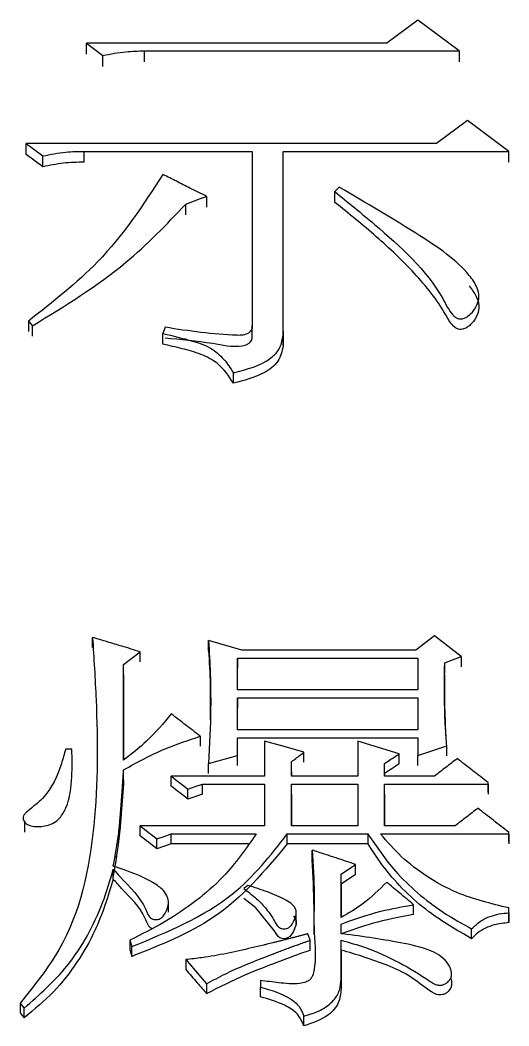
# Model space of a CAD drawing. Header units: millimetres. Extents: x 2136 to 4572, y 748 to 2471.
# Drawn here: x 2811.85 to 2814.4, y 2253.16 to 2258.41 of the extents above; entities that cross this region are included whole.
import ezdxf

# ---------------------------------------------------------------- set-up
doc = ezdxf.new("R2010")
doc.units = ezdxf.units.MM

msp = doc.modelspace()

# ---------------------------------------------------------------- linework, layer by layer
at = {"color": 7, "linetype": 'Continuous', "lineweight": 25}
for p, q in [((2813.9224, 2258.4052), (2813.7601, 2258.2848)), ((2814.1387, 2258.2446), (2813.9224, 2258.4052)), ((2812.1916, 2258.2848), (2812.2781, 2258.2205)), ((2812.1916, 2258.2278), (2812.1916, 2258.2848)), ((2812.2781, 2258.1636), (2812.2781, 2258.2205)), ((2812.4945, 2258.2446), (2814.1387, 2258.2446)), ((2812.4945, 2258.1877), (2812.4945, 2258.2446)), ((2814.1387, 2258.2446), (2814.1387, 2258.1877)), ((2814.182, 2257.8823), (2814.0197, 2257.7612)), ((2814.3983, 2257.7208), (2814.182, 2257.8823)), ((2811.8779, 2257.7612), (2811.9644, 2257.6965)), ((2814.0197, 2257.7612), (2811.8779, 2257.7612)), ((2811.8779, 2257.7049), (2811.8779, 2257.7612)), ((2811.9644, 2257.6401), (2811.8779, 2257.7047)), ((2811.9644, 2257.6403), (2811.9644, 2257.6965)), ((2812.1808, 2257.7208), (2813.057, 2257.7208)), ((2812.1808, 2257.6645), (2812.1808, 2257.7208)), ((2813.057, 2257.7208), (2813.057, 2256.8113)), ((2813.2192, 2257.7208), (2814.3983, 2257.7208)), ((2813.2193, 2256.7623), (2813.2192, 2257.7208)), ((2813.2192, 2257.6645), (2813.2192, 2257.7208)), ((2814.3983, 2257.6645), (2814.3983, 2257.7208)), ((2812.819, 2257.4861), (2812.819, 2257.4302)), ((2813.4897, 2257.4543), (2813.4897, 2257.5105)), ((2812.7107, 2257.3896), (2812.7107, 2257.4456)), ((2811.8887, 2256.8358), (2811.9103, 2256.8113)), ((2811.8887, 2256.8358), (2811.8887, 2256.7805)), ((2811.9103, 2256.7562), (2811.9103, 2256.8113)), ((2812.6027, 2256.8031), (2812.5919, 2256.7705)), ((2813.057, 2256.756), (2813.057, 2256.8113)), ((2813.2193, 2256.7836), (2813.2193, 2256.7071)), ((2813.2193, 2256.707), (2813.2193, 2256.7623)), ((2812.9596, 2256.5113), (2812.9596, 2256.5662)), ((2812.224, 2255.1326), (2812.224, 2255.1858)), ((2813.0029, 2255.1194), (2812.8298, 2255.1692)), ((2812.8298, 2255.116), (2812.8298, 2255.1692)), ((2814.0089, 2255.194), (2813.9116, 2255.1194)), ((2814.1496, 2255.0862), (2814.0089, 2255.194)), ((2813.9116, 2255.1194), (2813.0029, 2255.1194)), ((2812.3863, 2255.0447), (2812.4729, 2255.1111)), ((2812.4729, 2255.0581), (2812.4729, 2255.1111)), ((2812.9813, 2255.0779), (2813.9224, 2255.0779)), ((2812.9813, 2254.9117), (2812.9813, 2255.0779)), ((2812.9813, 2255.0779), (2812.9813, 2255.0249)), ((2813.9224, 2255.0779), (2813.9224, 2254.9117)), ((2814.063, 2255.053), (2814.1496, 2255.0862)), ((2814.1496, 2255.0862), (2814.1496, 2255.0332)), ((2812.3863, 2254.5452), (2812.3863, 2255.0447)), ((2812.3863, 2254.9917), (2812.3863, 2255.0447)), ((2812.9813, 2254.9117), (2812.9813, 2255.0249)), ((2814.063, 2255), (2814.063, 2255.053)), ((2812.3863, 2254.9917), (2812.3863, 2254.5497)), ((2812.8383, 2254.9308), (2812.8384, 2254.757)), ((2813.9224, 2254.9117), (2812.9813, 2254.9117)), ((2812.9813, 2254.8701), (2813.9224, 2254.8701)), ((2812.9813, 2254.7036), (2812.9813, 2254.8701)), ((2812.9813, 2254.8701), (2812.9813, 2254.8174)), ((2813.9224, 2254.8701), (2813.9224, 2254.7036)), ((2812.9813, 2254.7036), (2812.9813, 2254.8174)), ((2813.9224, 2254.7036), (2812.9813, 2254.7036)), ((2812.7866, 2254.6703), (2812.7866, 2254.6178)), ((2812.9813, 2254.662), (2813.9224, 2254.662)), ((2812.9813, 2254.5703), (2812.9813, 2254.662)), ((2812.9813, 2254.6095), (2812.9813, 2254.662)), ((2813.1219, 2254.6453), (2813.1219, 2254.4618)), ((2813.6087, 2254.6453), (2813.6087, 2254.4618)), ((2813.9224, 2254.662), (2813.9224, 2254.5703)), ((2812.1159, 2254.6036), (2812.0834, 2254.6036)), ((2812.9813, 2254.5179), (2812.9813, 2254.6095)), ((2813.9224, 2254.5703), (2814.0738, 2254.6203)), ((2814.0738, 2254.5679), (2814.0738, 2254.6203)), ((2812.8299, 2254.5285), (2812.9813, 2254.5703)), ((2812.9813, 2254.5179), (2812.9813, 2254.5703)), ((2813.2625, 2254.4618), (2813.2625, 2254.5369)), ((2813.2625, 2254.4846), (2813.2625, 2254.5369)), ((2813.3274, 2254.5346), (2813.3274, 2254.5869)), ((2813.825, 2254.5262), (2813.825, 2254.5786)), ((2813.9224, 2254.5179), (2813.9224, 2254.5703)), ((2812.1178, 2254.5265), (2812.1178, 2254.5268)), ((2812.3863, 2254.4429), (2812.3863, 2254.4952)), ((2812.8299, 2254.4762), (2812.8299, 2254.5285)), ((2813.2625, 2254.4846), (2813.2625, 2254.4618)), ((2813.7493, 2254.4618), (2813.7493, 2254.5285)), ((2813.7493, 2254.4762), (2813.7493, 2254.5285)), ((2813.1219, 2254.4618), (2812.6351, 2254.4618)), ((2812.6351, 2254.4095), (2812.6351, 2254.4618)), ((2813.6087, 2254.4618), (2813.2625, 2254.4618)), ((2813.7493, 2254.4762), (2813.7493, 2254.4618)), ((2814.0089, 2254.4618), (2813.7493, 2254.4618)), ((2812.7217, 2254.3428), (2812.7217, 2254.3949)), ((2812.7974, 2254.42), (2813.1219, 2254.42)), ((2812.7974, 2254.3678), (2812.7974, 2254.42)), ((2813.1219, 2254.42), (2813.1219, 2254.2026)), ((2813.2625, 2254.42), (2813.6087, 2254.42)), ((2813.2625, 2254.2026), (2813.2625, 2254.42)), ((2813.2625, 2254.3678), (2813.2625, 2254.42)), ((2813.6087, 2254.42), (2813.6087, 2254.2026)), ((2813.7493, 2254.42), (2814.2902, 2254.42)), ((2813.7493, 2254.2026), (2813.7493, 2254.42)), ((2813.7493, 2254.3678), (2813.7493, 2254.42)), ((2814.2902, 2254.42), (2814.2902, 2254.4284)), ((2814.2902, 2254.3762), (2814.2902, 2254.4284)), ((2814.2902, 2254.42), (2814.2902, 2254.3678)), ((2812.7974, 2254.3678), (2812.7217, 2254.3428)), ((2813.2625, 2254.3678), (2813.2625, 2254.2026)), ((2813.7493, 2254.3678), (2813.7493, 2254.2026)), ((2811.8693, 2254.2229), (2811.8693, 2254.1706)), ((2813.1219, 2254.2026), (2812.4729, 2254.2026)), ((2813.6087, 2254.2026), (2813.2625, 2254.2026)), ((2814.1171, 2254.2026), (2813.7493, 2254.2026)), ((2812.5594, 2254.0838), (2812.5594, 2254.1356)), ((2812.6351, 2254.1607), (2813.0786, 2254.1607)), ((2812.6351, 2254.1089), (2812.6351, 2254.1607)), ((2813.2409, 2254.1607), (2813.6628, 2254.1607)), ((2813.2409, 2254.1089), (2813.2409, 2254.1607)), ((2813.6628, 2254.1089), (2813.6628, 2254.1607)), ((2813.7277, 2254.1607), (2814.3984, 2254.1607)), ((2814.3984, 2254.1607), (2814.3984, 2254.1691)), ((2814.3984, 2254.1173), (2814.3984, 2254.1691)), ((2814.3984, 2254.1607), (2814.3984, 2254.1089)), ((2812.6351, 2254.1089), (2812.5594, 2254.0838)), ((2813.0384, 2254.1089), (2812.6351, 2254.1089)), ((2813.6628, 2254.1089), (2813.2409, 2254.1089)), ((2813.3707, 2254.0253), (2813.3707, 2254.077)), ((2812.3323, 2253.9248), (2812.3323, 2253.9764)), ((2813.5222, 2253.9512), (2813.5979, 2254.0015)), ((2813.5979, 2253.9499), (2813.5979, 2254.0015)), ((2813.5222, 2253.7245), (2813.5222, 2253.9512)), ((2813.5222, 2253.8996), (2813.5222, 2253.9512)), ((2813.5979, 2253.9499), (2813.5222, 2253.8996)), ((2813.0354, 2253.8925), (2813.0138, 2253.8757)), ((2813.5222, 2253.8996), (2813.5222, 2253.7245)), ((2812.6201, 2253.7537), (2812.6201, 2253.8053)), ((2813.9008, 2253.7403), (2813.9008, 2253.7917)), ((2814.3984, 2253.7497), (2814.3984, 2253.7749)), ((2813.2877, 2253.691), (2813.2877, 2253.7426)), ((2814.3984, 2253.7497), (2814.3984, 2253.6984)), ((2813.5222, 2253.6403), (2813.5222, 2253.6908)), ((2813.5222, 2253.6396), (2813.5222, 2253.6908)), ((2814.2037, 2253.6144), (2814.2037, 2253.6656)), ((2812.4188, 2253.6067), (2812.4296, 2253.5731)), ((2813.3599, 2253.6067), (2813.3491, 2253.6404)), ((2813.3599, 2253.5556), (2813.3599, 2253.6067)), ((2813.5222, 2253.4045), (2813.5222, 2253.6067)), ((2813.5222, 2253.5556), (2813.5222, 2253.6067)), ((2812.4296, 2253.522), (2812.4296, 2253.5731)), ((2813.5222, 2253.5556), (2813.5222, 2253.3537)), ((2812.7109, 2253.5057), (2812.819, 2253.3792)), ((2812.7109, 2253.5057), (2812.7109, 2253.4547)), ((2814.0929, 2253.4551), (2814.0929, 2253.4597)), ((2813.1003, 2253.396), (2813.1003, 2253.3624)), ((2813.5222, 2253.4045), (2813.5222, 2253.3537)), ((2812.819, 2253.3792), (2812.819, 2253.3284)), ((2813.1003, 2253.3116), (2813.1003, 2253.3624)), ((2811.8456, 2253.2779), (2811.8456, 2253.2272)), ((2811.8671, 2253.202), (2811.8671, 2253.2527)), ((2813.3275, 2253.1599), (2813.3275, 2253.2105))]:
    msp.add_line(p, q, dxfattribs=at)
at = {"color": 7, "linetype": 'Continuous', "lineweight": 25, "flags": 128}
for points in [[(2813.7601, 2258.2848), (2813.2131, 2258.2848), (2812.1916, 2258.2848)], [(2813.5113, 2257.5348), (2813.5059, 2257.5286), (2813.4978, 2257.5195), (2813.4897, 2257.5105)], [(2812.7108, 2257.4456), (2812.7564, 2257.4627), (2812.7877, 2257.4744), (2812.819, 2257.4861)], [(2812.5919, 2256.7154), (2812.5919, 2256.7377), (2812.5919, 2256.7541), (2812.5919, 2256.7705)], [(2813.3274, 2254.5869), (2813.2247, 2254.6161), (2813.1219, 2254.6453)], [(2813.825, 2254.5786), (2813.7169, 2254.612), (2813.6087, 2254.6453)], [(2812.7217, 2254.3949), (2812.7595, 2254.4075), (2812.7974, 2254.42)], [(2812.4729, 2254.1507), (2812.4729, 2254.1637), (2812.4729, 2254.1767), (2812.4729, 2254.1896), (2812.4729, 2254.2026)], [(2812.5594, 2254.1356), (2812.5973, 2254.1482), (2812.6351, 2254.1607)], [(2813.2738, 2253.7344), (2813.2866, 2253.7088), (2813.2875, 2253.6894), (2813.2709, 2253.6478), (2813.2548, 2253.6257), (2813.2428, 2253.6182), (2813.2286, 2253.6147), (2813.2135, 2253.6153), (2813.2022, 2253.6193), (2813.1931, 2253.6263), (2813.1725, 2253.6577), (2813.0766, 2253.775), (2813.0145, 2253.8238), (2813.0138, 2253.8243), (2813.0138, 2253.8243)], [(2814.3984, 2253.7236), (2814.3984, 2253.7407), (2814.3984, 2253.7578), (2814.3984, 2253.7749)], [(2814.3984, 2253.6984), (2814.3984, 2253.7069), (2814.3984, 2253.7125), (2814.3984, 2253.718), (2814.3984, 2253.7236)], [(2812.4188, 2253.6067), (2812.4188, 2253.5856), (2812.4188, 2253.5706), (2812.4188, 2253.5556)], [(2811.8456, 2253.2779), (2811.8563, 2253.2653), (2811.8671, 2253.2527)], [(2811.8456, 2253.2272), (2811.851, 2253.2209), (2811.8564, 2253.2146), (2811.8671, 2253.202)]]:
    msp.add_lwpolyline(points, dxfattribs=at)
at = {"color": 7, "linetype": 'Continuous', "lineweight": 25}
for points, knots in [([(2812.2781, 2258.2205), (2812.3179, 2258.2285), (2812.389, 2258.2428), (2812.4622, 2258.244), (2812.4945, 2258.2446)], [0, 0, 0, 0, 0.558835, 1, 1, 1, 1]), ([(2811.9644, 2257.6965), (2812.0042, 2257.7046), (2812.0753, 2257.719), (2812.1485, 2257.7202), (2812.1808, 2257.7208)], [0, 0, 0, 0, 0.558835, 1, 1, 1, 1]), ([(2812.1808, 2257.6643), (2812.1441, 2257.6636), (2812.0709, 2257.6621), (2811.9999, 2257.6474), (2811.9644, 2257.6401)], [0, 0, 0, 0, 0.501146, 1, 1, 1, 1]), ([(2812.5918, 2257.5995), (2812.4881, 2257.4416), (2812.3013, 2257.1569), (2812.0158, 2256.9347), (2811.8887, 2256.8358)], [0, 0, 0, 0, 0.554743, 1, 1, 1, 1]), ([(2812.819, 2257.4861), (2812.7902, 2257.5005), (2812.7379, 2257.5266), (2812.6622, 2257.5644), (2812.6153, 2257.5878), (2812.5918, 2257.5995)], [0, 0, 0, 0, 0.380598, 0.690299, 1, 1, 1, 1]), ([(2813.4898, 2257.5105), (2813.5588, 2257.4542), (2813.7667, 2257.2849), (2813.9834, 2257.0871), (2814.076, 2256.9092), (2814.0966, 2256.8767), (2814.1156, 2256.8577), (2814.1291, 2256.8492), (2814.1432, 2256.8463), (2814.1577, 2256.8477), (2814.1777, 2256.8556), (2814.2055, 2256.8772), (2814.2326, 2256.9145), (2814.2455, 2256.9627), (2814.2323, 2257.019), (2814.1469, 2257.1401), (2813.8915, 2257.312), (2813.6538, 2257.4514), (2813.5117, 2257.5346), (2813.5114, 2257.5348)], [0, 0, 0, 0, 0.129751, 0.390615, 0.417722, 0.440785, 0.449026, 0.457344, 0.462695, 0.468033, 0.476543, 0.491684, 0.518141, 0.545407, 0.56857, 0.608449, 0.76773, 0.999424, 1, 1, 1, 1]), ([(2811.9103, 2256.8113), (2812.0798, 2256.9147), (2812.3803, 2257.0981), (2812.6105, 2257.3401), (2812.7108, 2257.4456)], [0, 0, 0, 0, 0.564156, 1, 1, 1, 1]), ([(2814.1902, 2257.0194), (2814.2042, 2257.0012), (2814.2286, 2256.9696), (2814.2452, 2256.9166), (2814.2363, 2256.8664), (2814.2116, 2256.8289), (2814.1848, 2256.8051), (2814.1655, 2256.7947), (2814.1485, 2256.791), (2814.1349, 2256.7922), (2814.1204, 2256.7987), (2814.0932, 2256.8225), (2814.0389, 2256.9285), (2813.9095, 2257.0878), (2813.7084, 2257.2785), (2813.5628, 2257.3956), (2813.4898, 2257.4543)], [0, 0, 0, 0, 0.056587, 0.098625, 0.141053, 0.187023, 0.208835, 0.226448, 0.236596, 0.246842, 0.255499, 0.27218, 0.331955, 0.555309, 0.776815, 1, 1, 1, 1]), ([(2813.0567, 2256.8112), (2813.0573, 2256.8082), (2813.0585, 2256.8024), (2813.056, 2256.7924), (2813.0495, 2256.7822), (2813.0351, 2256.7699), (2813.0104, 2256.7607), (2812.8619, 2256.7633), (2812.7271, 2256.784), (2812.6027, 2256.8031)], [0, 0, 0, 0, 0.021761, 0.042896, 0.073473, 0.104863, 0.166644, 0.230755, 1, 1, 1, 1]), ([(2812.5919, 2256.7705), (2812.6434, 2256.7584), (2812.7278, 2256.7386), (2812.8424, 2256.7009), (2812.9121, 2256.6379), (2812.9439, 2256.5899), (2812.9596, 2256.5662)], [0, 0, 0, 0, 0.34927, 0.57275, 0.788452, 1, 1, 1, 1]), ([(2812.6027, 2256.7479), (2812.6848, 2256.7407), (2812.8182, 2256.7291), (2812.9584, 2256.6986), (2813.0193, 2256.7089), (2813.0328, 2256.7143), (2813.0444, 2256.7222), (2813.0534, 2256.7321), (2813.0575, 2256.7418), (2813.0582, 2256.7499), (2813.0572, 2256.7539), (2813.0567, 2256.7559)], [0, 0, 0, 0, 0.5054005, 0.8211614, 0.8510597, 0.8809448, 0.911279, 0.9411526, 0.9702444, 0.9848866, 1, 1, 1, 1]), ([(2812.9596, 2256.5662), (2813.031, 2256.584), (2813.1291, 2256.6085), (2813.2089, 2256.6956), (2813.2158, 2256.7403), (2813.2193, 2256.7623)], [0, 0, 0, 0, 0.574617, 0.790317, 1, 1, 1, 1]), ([(2812.9596, 2256.5112), (2812.9351, 2256.5489), (2812.8941, 2256.6119), (2812.7902, 2256.6653), (2812.6923, 2256.6922), (2812.6254, 2256.7076), (2812.5919, 2256.7153)], [0, 0, 0, 0, 0.328257, 0.547892, 0.773338, 1, 1, 1, 1]), ([(2813.2193, 2256.7071), (2813.2137, 2256.6789), (2813.2022, 2256.6213), (2813.1024, 2256.548), (2813.0144, 2256.5253), (2812.9596, 2256.5112)], [0, 0, 0, 0, 0.266546, 0.544071, 1, 1, 1, 1]), ([(2812.224, 2255.1857), (2812.2308, 2255.0772), (2812.251, 2254.7516), (2812.2536, 2254.2057), (2812.1401, 2253.6441), (2811.9185, 2253.3686), (2811.8456, 2253.2779)], [0, 0, 0, 0, 0.166223, 0.498407, 0.834985, 1, 1, 1, 1]), ([(2812.4729, 2255.1111), (2812.4411, 2255.1206), (2812.3838, 2255.1378), (2812.3009, 2255.1627), (2812.2496, 2255.1781), (2812.224, 2255.1858)], [0, 0, 0, 0, 0.382595, 0.691297, 1, 1, 1, 1]), ([(2812.8298, 2255.1692), (2812.8331, 2255.1109), (2812.8396, 2254.9944), (2812.8427, 2254.7808), (2812.8348, 2254.6254), (2812.8299, 2254.5285)], [0, 0, 0, 0, 0.273666, 0.547375, 1, 1, 1, 1]), ([(2812.8298, 2255.116), (2812.8334, 2255.0578), (2812.8371, 2254.9957), (2812.8381, 2254.9333), (2812.8381, 2254.9294)], [0, 0, 0, 0, 0.937412, 1, 1, 1, 1]), ([(2814.0738, 2254.6203), (2814.0725, 2254.6368), (2814.0705, 2254.6615), (2814.0664, 2254.7192), (2814.0644, 2254.7645), (2814.0633, 2254.8058), (2814.063, 2254.8181), (2814.0628, 2254.8305), (2814.0626, 2254.8429), (2814.0624, 2254.8552), (2814.0623, 2254.8676), (2814.0622, 2254.8799), (2814.0621, 2254.8964), (2814.062, 2254.9129), (2814.0621, 2254.9294), (2814.0621, 2254.9417), (2814.0621, 2254.952), (2814.0622, 2254.9603), (2814.0622, 2254.9685), (2814.0623, 2254.9767), (2814.0623, 2254.985), (2814.0624, 2254.9911), (2814.0625, 2254.9973), (2814.0625, 2255.0035), (2814.0626, 2255.0096), (2814.0626, 2255.0158), (2814.0627, 2255.022), (2814.0628, 2255.0282), (2814.0628, 2255.0343), (2814.0629, 2255.0426), (2814.063, 2255.0488), (2814.063, 2255.053)], [0, 0, 0, 0, 0.114246, 0.171369, 0.39989, 0.428452, 0.457013, 0.485575, 0.514136, 0.542697, 0.571259, 0.59982, 0.628382, 0.685505, 0.714066, 0.742627, 0.771189, 0.785469, 0.79975, 0.828312, 0.842592, 0.856873, 0.871154, 0.885434, 0.899715, 0.913996, 0.928276, 0.942557, 0.956838, 0.971119, 1, 1, 1, 1]), ([(2814.0703, 2254.6686), (2814.0703, 2254.6686), (2814.0703, 2254.6686), (2814.0702, 2254.6694), (2814.0685, 2254.7046), (2814.0643, 2254.8017), (2814.0632, 2254.9008), (2814.063, 2254.9555), (2814.063, 2254.9809), (2814.063, 2254.9869), (2814.063, 2254.9895), (2814.063, 2254.9899), (2814.063, 2254.99)], [0, 0, 0, 0, 0.00255, 0.007632, 0.020222, 0.476157, 0.750202, 0.924211, 0.964421, 0.979196, 0.990878, 1, 1, 1, 1]), ([(2812.6351, 2254.7869), (2812.5941, 2254.7382), (2812.5205, 2254.6507), (2812.4276, 2254.5776), (2812.3864, 2254.5452)], [0, 0, 0, 0, 0.556386, 1, 1, 1, 1]), ([(2812.7866, 2254.6703), (2812.7613, 2254.6898), (2812.7109, 2254.7286), (2812.6604, 2254.7675), (2812.6351, 2254.7869)], [0, 0, 0, 0, 0.500003, 1, 1, 1, 1]), ([(2812.3863, 2254.4952), (2812.4569, 2254.5342), (2812.5835, 2254.6042), (2812.7243, 2254.6501), (2812.7866, 2254.6703)], [0, 0, 0, 0, 0.557889, 1, 1, 1, 1]), ([(2812.0834, 2254.6036), (2812.0764, 2254.5782), (2812.0517, 2254.4885), (2811.9989, 2254.3677), (2811.9077, 2254.2984), (2811.873, 2254.2691), (2811.8636, 2254.2563), (2811.8609, 2254.2435), (2811.8631, 2254.2319), (2811.8698, 2254.2208), (2811.8809, 2254.211), (2811.9, 2254.2024), (2811.9366, 2254.1977), (2811.9812, 2254.2017), (2812.0254, 2254.2184), (2812.0608, 2254.2498), (2812.105, 2254.3285), (2812.1186, 2254.4526), (2812.1177, 2254.5551), (2812.1159, 2254.6031), (2812.1159, 2254.6036)], [0, 0, 0, 0, 0.0801741, 0.2833022, 0.3768882, 0.3951622, 0.4106034, 0.4221834, 0.4337475, 0.4459485, 0.4596218, 0.4747566, 0.5015385, 0.5546435, 0.5898789, 0.6251459, 0.6851674, 0.8527528, 0.9985461, 1, 1, 1, 1]), ([(2813.2625, 2254.5369), (2813.268, 2254.5411), (2813.2815, 2254.5515), (2813.3031, 2254.5682), (2813.3193, 2254.5807), (2813.3274, 2254.5869)], [0, 0, 0, 0, 0.250001, 0.625, 1, 1, 1, 1]), ([(2813.7493, 2254.5285), (2813.7556, 2254.5327), (2813.7714, 2254.5432), (2813.7966, 2254.5598), (2813.8156, 2254.5724), (2813.825, 2254.5786)], [0, 0, 0, 0, 0.2500006, 0.6249998, 1, 1, 1, 1]), ([(2814.1279, 2254.5536), (2814.1081, 2254.5383), (2814.0684, 2254.5077), (2814.0288, 2254.4771), (2814.0089, 2254.4618)], [0, 0, 0, 0, 0.5, 1, 1, 1, 1]), ([(2814.2902, 2254.4284), (2814.2631, 2254.4492), (2814.2091, 2254.491), (2814.155, 2254.5327), (2814.1279, 2254.5536)], [0, 0, 0, 0, 0.499999, 1, 1, 1, 1]), ([(2812.3323, 2253.9932), (2812.343, 2254.0509), (2812.3592, 2254.1374), (2812.3668, 2254.2319), (2812.3702, 2254.2718), (2812.3713, 2254.2864), (2812.3722, 2254.2972), (2812.3731, 2254.3081), (2812.3739, 2254.319), (2812.3746, 2254.3281), (2812.3753, 2254.3371), (2812.3758, 2254.3444), (2812.3764, 2254.3517), (2812.3769, 2254.3589), (2812.3774, 2254.3662), (2812.3781, 2254.3752), (2812.3786, 2254.3825), (2812.3793, 2254.3916), (2812.3798, 2254.3988), (2812.3803, 2254.4061), (2812.3808, 2254.4133), (2812.3813, 2254.4206), (2812.3819, 2254.4296), (2812.3824, 2254.4369), (2812.383, 2254.446), (2812.3835, 2254.4532), (2812.3841, 2254.4623), (2812.3846, 2254.4695), (2812.3851, 2254.4768), (2812.3856, 2254.4847), (2812.3861, 2254.4908), (2812.3863, 2254.4952)], [0, 0, 0, 0, 0.346641, 0.519778, 0.56306, 0.584702, 0.606343, 0.627984, 0.649625, 0.671267, 0.682087, 0.703729, 0.714549, 0.72537, 0.747011, 0.757832, 0.779473, 0.790294, 0.811935, 0.822756, 0.833576, 0.855218, 0.866038, 0.887679, 0.8985, 0.920141, 0.930962, 0.952603, 0.963424, 0.974244, 1, 1, 1, 1]), ([(2813.825, 2254.5262), (2813.8124, 2254.5179), (2813.7872, 2254.5012), (2813.7619, 2254.4846), (2813.7493, 2254.4762)], [0, 0, 0, 0, 0.499997, 1, 1, 1, 1]), ([(2812.3863, 2254.4429), (2812.3823, 2254.3849), (2812.3763, 2254.2979), (2812.3637, 2254.1303), (2812.3456, 2254.0215), (2812.3323, 2253.9415)], [0, 0, 0, 0, 0.346763, 0.520146, 1, 1, 1, 1]), ([(2812.6351, 2254.4618), (2812.6496, 2254.4506), (2812.6784, 2254.4284), (2812.7073, 2254.4061), (2812.7217, 2254.3949)], [0, 0, 0, 0, 0.499999, 1, 1, 1, 1]), ([(2812.7217, 2254.3428), (2812.7073, 2254.3539), (2812.6784, 2254.3762), (2812.6496, 2254.3984), (2812.6351, 2254.4095)], [0, 0, 0, 0, 0.499998, 1, 1, 1, 1]), ([(2814.2361, 2254.2946), (2814.2163, 2254.2793), (2814.1766, 2254.2486), (2814.1369, 2254.2179), (2814.1171, 2254.2026)], [0, 0, 0, 0, 0.5, 1, 1, 1, 1]), ([(2814.3984, 2254.1691), (2814.3713, 2254.19), (2814.3172, 2254.2319), (2814.2631, 2254.2737), (2814.2361, 2254.2946)], [0, 0, 0, 0, 0.499999, 1, 1, 1, 1]), ([(2812.4729, 2254.2026), (2812.4873, 2254.1914), (2812.5162, 2254.1691), (2812.545, 2254.1468), (2812.5594, 2254.1356)], [0, 0, 0, 0, 0.499999, 1, 1, 1, 1]), ([(2813.0786, 2254.1607), (2813.0251, 2254.084), (2812.9362, 2253.9566), (2812.7647, 2253.8084), (2812.6009, 2253.6971), (2812.4797, 2253.6369), (2812.4188, 2253.6067)], [0, 0, 0, 0, 0.333002, 0.552476, 0.774971, 1, 1, 1, 1]), ([(2812.4296, 2253.5731), (2812.6181, 2253.6511), (2812.9496, 2253.7885), (2813.1531, 2254.0485), (2813.2409, 2254.1607)], [0, 0, 0, 0, 0.568507, 1, 1, 1, 1]), ([(2812.5594, 2254.0838), (2812.545, 2254.095), (2812.5162, 2254.1173), (2812.4873, 2254.1396), (2812.4729, 2254.1507)], [0, 0, 0, 0, 0.499999, 1, 1, 1, 1]), ([(2813.6628, 2254.1607), (2813.7074, 2254.0944), (2813.7812, 2253.9844), (2813.9197, 2253.8515), (2814.0529, 2253.7495), (2814.1532, 2253.6937), (2814.2037, 2253.6656)], [0, 0, 0, 0, 0.333809, 0.553089, 0.775219, 1, 1, 1, 1]), ([(2814.3984, 2253.7749), (2814.3055, 2253.7973), (2814.1535, 2253.834), (2813.9693, 2253.935), (2813.8344, 2254.0384), (2813.7631, 2254.1202), (2813.7277, 2254.1607)], [0, 0, 0, 0, 0.347456, 0.568585, 0.785979, 1, 1, 1, 1]), ([(2813.2409, 2254.1089), (2813.1236, 2253.9683), (2812.9103, 2253.7127), (2812.5787, 2253.5812), (2812.4296, 2253.522)], [0, 0, 0, 0, 0.550322, 1, 1, 1, 1]), ([(2813.3707, 2254.077), (2813.3756, 2253.9994), (2813.3845, 2253.8558), (2813.3761, 2253.6456), (2813.3942, 2253.501), (2813.3735, 2253.4177), (2813.3574, 2253.398), (2813.335, 2253.3858), (2813.2803, 2253.3753), (2813.1997, 2253.3846), (2813.132, 2253.3924), (2813.1003, 2253.396)], [0, 0, 0, 0, 0.256994, 0.476109, 0.695219, 0.732033, 0.752358, 0.772757, 0.805752, 0.908876, 1, 1, 1, 1]), ([(2813.5979, 2254.0015), (2813.5665, 2254.012), (2813.5129, 2254.0298), (2813.4372, 2254.0549), (2813.3929, 2254.0696), (2813.3707, 2254.077)], [0, 0, 0, 0, 0.414509, 0.707253, 1, 1, 1, 1]), ([(2814.2037, 2253.6144), (2814.1267, 2253.6588), (2814.0007, 2253.7314), (2813.8539, 2253.8604), (2813.7467, 2253.9791), (2813.6907, 2254.0658), (2813.6628, 2254.1089)], [0, 0, 0, 0, 0.3460616, 0.5666401, 0.7845076, 1, 1, 1, 1]), ([(2812.3415, 2254.036), (2812.3415, 2254.036), (2812.3415, 2254.0362), (2812.3421, 2254.0395), (2812.3429, 2254.0438), (2812.3436, 2254.0471)], [0, 0, 0, 0, 0.077285, 0.286179, 1, 1, 1, 1]), ([(2813.3812, 2253.6367), (2813.3815, 2253.684), (2813.3824, 2253.8138), (2813.3752, 2253.9431), (2813.3707, 2254.0253)], [0, 0, 0, 0, 0.364292, 1, 1, 1, 1]), ([(2811.8671, 2253.2527), (2811.9464, 2253.3224), (2812.0761, 2253.4365), (2812.2005, 2253.6298), (2812.281, 2253.7998), (2812.3152, 2253.9176), (2812.3322, 2253.9764)], [0, 0, 0, 0, 0.345608, 0.56562, 0.783503, 1, 1, 1, 1]), ([(2812.3323, 2253.9764), (2812.3444, 2253.963), (2812.4052, 2253.8961), (2812.4846, 2253.8216), (2812.5121, 2253.7398), (2812.5254, 2253.7226), (2812.5373, 2253.7161), (2812.5507, 2253.7133), (2812.5647, 2253.7142), (2812.5784, 2253.7191), (2812.5927, 2253.7304), (2812.6095, 2253.7577), (2812.6237, 2253.7937), (2812.6158, 2253.836), (2812.5904, 2253.8737), (2812.5025, 2253.9348), (2812.4081, 2253.9669), (2812.3359, 2253.9919), (2812.3323, 2253.9932)], [0, 0, 0, 0, 0.066061, 0.330698, 0.377872, 0.393648, 0.409584, 0.423627, 0.439084, 0.455682, 0.472085, 0.502894, 0.574478, 0.61493, 0.665656, 0.740076, 0.987057, 1, 1, 1, 1]), ([(2812.3322, 2253.9248), (2812.3044, 2253.8342), (2812.2584, 2253.6843), (2812.1456, 2253.4893), (2812.025, 2253.3331), (2811.92, 2253.2459), (2811.8671, 2253.202)], [0, 0, 0, 0, 0.334701, 0.553509, 0.775023, 1, 1, 1, 1]), ([(2812.5344, 2253.6673), (2812.5316, 2253.6686), (2812.5251, 2253.6717), (2812.5107, 2253.6904), (2812.484, 2253.7687), (2812.4051, 2253.844), (2812.3467, 2253.9088), (2812.3323, 2253.9248)], [0, 0, 0, 0, 0.025812, 0.060648, 0.209585, 0.805129, 1, 1, 1, 1]), ([(2813.7601, 2253.9093), (2813.721, 2253.8703), (2813.6505, 2253.8002), (2813.5617, 2253.7478), (2813.5222, 2253.7245)], [0, 0, 0, 0, 0.555111, 1, 1, 1, 1]), ([(2813.9008, 2253.7917), (2813.8887, 2253.8018), (2813.8646, 2253.8219), (2813.8177, 2253.8611), (2813.7829, 2253.8902), (2813.7601, 2253.9093)], [0, 0, 0, 0, 0.25711, 0.51422, 1, 1, 1, 1]), ([(2813.0138, 2253.8757), (2813.0367, 2253.8587), (2813.0804, 2253.8262), (2813.1341, 2253.7686), (2813.1691, 2253.7181), (2813.1868, 2253.6808), (2813.2045, 2253.6686), (2813.217, 2253.6654), (2813.2307, 2253.6655), (2813.2446, 2253.6693), (2813.2587, 2253.679), (2813.2729, 2253.7009), (2813.2856, 2253.7263), (2813.2895, 2253.7546), (2813.2818, 2253.7757), (2813.2646, 2253.7983), (2813.2152, 2253.8271), (2813.138, 2253.8603), (2813.0698, 2253.8817), (2813.0354, 2253.8925)], [0, 0, 0, 0, 0.1174112, 0.2245147, 0.331514, 0.3850988, 0.4015022, 0.4179419, 0.4345933, 0.4539552, 0.4734629, 0.5034573, 0.5658247, 0.597867, 0.6299027, 0.6637876, 0.7181913, 0.8580637, 1, 1, 1, 1]), ([(2813.5222, 2253.6908), (2813.5906, 2253.7154), (2813.7132, 2253.7594), (2813.8433, 2253.7818), (2813.9008, 2253.7917)], [0, 0, 0, 0, 0.55855, 1, 1, 1, 1]), ([(2813.9008, 2253.7403), (2813.828, 2253.7268), (2813.6983, 2253.7026), (2813.5759, 2253.6588), (2813.5222, 2253.6396)], [0, 0, 0, 0, 0.5612312, 1, 1, 1, 1]), ([(2814.2037, 2253.6656), (2814.2202, 2253.6818), (2814.2477, 2253.7087), (2814.3001, 2253.7316), (2814.348, 2253.745), (2814.3815, 2253.7481), (2814.3984, 2253.7497)], [0, 0, 0, 0, 0.330678, 0.55099, 0.77457, 1, 1, 1, 1]), ([(2814.3984, 2253.6984), (2814.3724, 2253.6955), (2814.3299, 2253.6907), (2814.2754, 2253.6705), (2814.2346, 2253.6464), (2814.2139, 2253.625), (2814.2037, 2253.6144)], [0, 0, 0, 0, 0.347151, 0.569168, 0.786857, 1, 1, 1, 1]), ([(2813.3491, 2253.6404), (2813.3464, 2253.6397), (2813.3412, 2253.6383), (2813.3332, 2253.6362), (2813.3253, 2253.6341), (2813.3147, 2253.6313), (2813.3041, 2253.6286), (2813.2935, 2253.6258), (2813.2856, 2253.6237), (2813.275, 2253.621), (2813.2644, 2253.6182), (2813.2538, 2253.6155), (2813.2458, 2253.6134), (2813.2352, 2253.6107), (2813.2246, 2253.608), (2813.2113, 2253.6046), (2813.1981, 2253.6012), (2813.1821, 2253.5972), (2813.1609, 2253.5919), (2813.1396, 2253.5866), (2813.1023, 2253.5776), (2812.9901, 2253.5515), (2812.8551, 2253.5209), (2812.739, 2253.5086), (2812.7109, 2253.5057)], [0, 0, 0, 0, 0.0126185, 0.025237, 0.0378555, 0.050474, 0.075711, 0.0883295, 0.100948, 0.1135665, 0.1388036, 0.1514221, 0.1640406, 0.1766591, 0.2018961, 0.2145146, 0.2397516, 0.2649886, 0.2902257, 0.3406999, 0.3659369, 0.4668868, 0.8709287, 1, 1, 1, 1]), ([(2812.819, 2253.3792), (2812.8522, 2253.3972), (2812.9537, 2253.4523), (2813.0726, 2253.4986), (2813.16, 2253.5325), (2813.1785, 2253.5396), (2813.197, 2253.5467), (2813.2132, 2253.5528), (2813.2272, 2253.558), (2813.2341, 2253.5606), (2813.2434, 2253.564), (2813.2527, 2253.5675), (2813.262, 2253.5709), (2813.269, 2253.5735), (2813.2783, 2253.5769), (2813.2876, 2253.5803), (2813.297, 2253.5837), (2813.3039, 2253.5863), (2813.3133, 2253.5897), (2813.3226, 2253.5931), (2813.3319, 2253.5965), (2813.3389, 2253.599), (2813.3482, 2253.6024), (2813.3552, 2253.605), (2813.3599, 2253.6067)], [0, 0, 0, 0, 0.194919, 0.596792, 0.647185, 0.672381, 0.697577, 0.74797, 0.760568, 0.773166, 0.785764, 0.81096, 0.823558, 0.836156, 0.848754, 0.873951, 0.886549, 0.899147, 0.911745, 0.936941, 0.949539, 0.962137, 0.974736, 1, 1, 1, 1]), ([(2813.5222, 2253.6067), (2813.5647, 2253.5947), (2813.7329, 2253.5473), (2813.8906, 2253.4569), (2814.0079, 2253.3787), (2814.0281, 2253.3718), (2814.0456, 2253.3716), (2814.0618, 2253.3763), (2814.0774, 2253.3855), (2814.0911, 2253.3999), (2814.0991, 2253.4187), (2814.0992, 2253.4434), (2814.0871, 2253.4765), (2814.0577, 2253.5141), (2813.9805, 2253.5628), (2813.7993, 2253.6023), (2813.6358, 2253.6267), (2813.5252, 2253.64), (2813.5222, 2253.6403)], [0, 0, 0, 0, 0.0991648, 0.3918226, 0.4130465, 0.4272002, 0.4391043, 0.4509682, 0.4644731, 0.480605, 0.4982384, 0.5146996, 0.5433991, 0.5863363, 0.6292669, 0.7524959, 0.9931071, 1, 1, 1, 1]), ([(2812.819, 2253.3284), (2812.8868, 2253.3626), (2813.0074, 2253.4234), (2813.191, 2253.4939), (2813.3036, 2253.535), (2813.3599, 2253.5556)], [0, 0, 0, 0, 0.390671, 0.695193, 1, 1, 1, 1]), ([(2814.0927, 2253.4084), (2814.0928, 2253.4082), (2814.0978, 2253.4005), (2814.0995, 2253.3842), (2814.0979, 2253.3619), (2814.0867, 2253.3433), (2814.0707, 2253.3297), (2814.0528, 2253.3222), (2814.0352, 2253.3203), (2814.0145, 2253.3247), (2813.9622, 2253.3553), (2813.8894, 2253.4203), (2813.7284, 2253.4934), (2813.603, 2253.5312), (2813.5222, 2253.5556)], [0, 0, 0, 0, 0.001452, 0.042027, 0.075255, 0.108643, 0.140012, 0.167054, 0.189667, 0.212296, 0.253614, 0.448848, 0.644465, 1, 1, 1, 1]), ([(2812.7109, 2253.4547), (2812.7209, 2253.443), (2812.7408, 2253.4197), (2812.7769, 2253.3776), (2812.803, 2253.3472), (2812.819, 2253.3284)], [0, 0, 0, 0, 0.2770888, 0.5541776, 1, 1, 1, 1]), ([(2813.3275, 2253.2105), (2813.357, 2253.2196), (2813.4152, 2253.2375), (2813.482, 2253.2855), (2813.5176, 2253.3454), (2813.5207, 2253.3849), (2813.5222, 2253.4045)], [0, 0, 0, 0, 0.291567, 0.574035, 0.788626, 1, 1, 1, 1]), ([(2813.1003, 2253.3624), (2813.1554, 2253.3465), (2813.2314, 2253.3247), (2813.3072, 2253.2637), (2813.3208, 2253.228), (2813.3275, 2253.2105)], [0, 0, 0, 0, 0.572071, 0.789697, 1, 1, 1, 1]), ([(2813.5222, 2253.3537), (2813.5196, 2253.3287), (2813.5144, 2253.278), (2813.448, 2253.1995), (2813.3737, 2253.175), (2813.3275, 2253.1599)], [0, 0, 0, 0, 0.2694188, 0.5458195, 1, 1, 1, 1]), ([(2813.3275, 2253.1599), (2813.3178, 2253.182), (2813.298, 2253.2272), (2813.2128, 2253.2793), (2813.1433, 2253.2993), (2813.1003, 2253.3116)], [0, 0, 0, 0, 0.2675675, 0.5474822, 1, 1, 1, 1])]:
    msp.add_open_spline(points, degree=3, knots=knots, dxfattribs=at)
msp.add_open_spline([(2812.4188, 2253.5556), (2812.4206, 2253.55), (2812.4242, 2253.5388), (2812.4278, 2253.5276), (2812.4296, 2253.522)], degree=3, dxfattribs=at)

doc.saveas('drawing.dxf')
